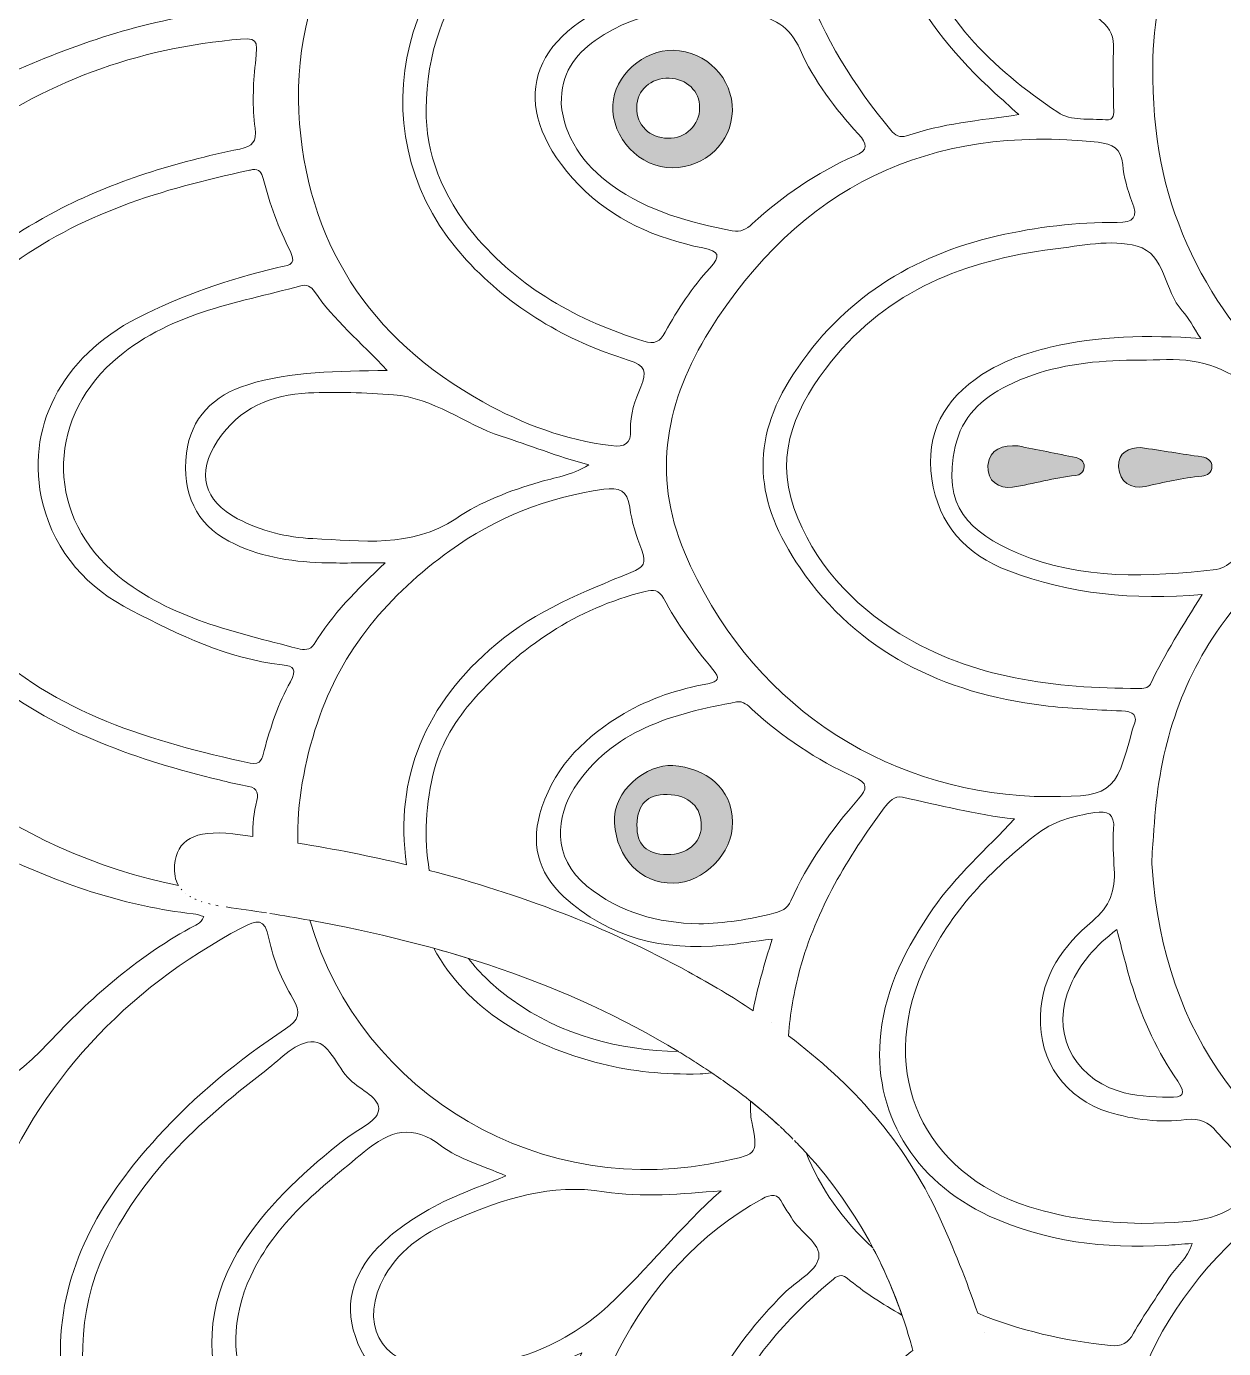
# Model space of a CAD drawing. Extents: x -678 to 5145, y -2063 to -793.
# Drawn here: x -187.2 to 171.9, y -1651.3 to -1254.6 of the extents above; entities that cross this region are included whole.
import ezdxf

# ---------------------------------------------------------------- set-up
doc = ezdxf.new("R2010")
doc.units = 0
doc.header["$MEASUREMENT"] = 0
doc.layers.add('Layer 1', color=7, linetype='Continuous')

# ---------------------------------------------------------------- blocks, each defined once
blk = doc.blocks.new('block 2')
at = {"layer": 'Layer 1', "true_color": 0xffffff}
h = blk.add_hatch(color=7, dxfattribs=at)
h.dxf.hatch_style = 2
edge = h.paths.add_edge_path()
edge.add_spline(control_points=[(6.87, -1261.78), (-2.12, -1261.55), (-10.9, -1269.49), (-11.27, -1278.19), (-11.69, -1288.11), (-3.17, -1297.1), (6.6, -1297.06), (16.38, -1297.02), (24.43, -1289.38), (24.59, -1279.96), (24.76, -1270.22), (16.79, -1262.04), (6.87, -1261.78)], knot_values=[0, 0, 0, 0, 1, 1, 1, 2, 2, 2, 3, 3, 3, 4, 4, 4, 4], degree=3, periodic=1)
edge = h.paths.add_edge_path()
edge.add_spline(control_points=[(5.28, -1288.21), (-0.24, -1288.13), (-4.19, -1284.23), (-4.12, -1278.95), (-4.05, -1273.76), (0.12, -1270.02), (5.67, -1270.17), (10.9, -1270.31), (14.78, -1274.08), (14.77, -1279.01), (14.76, -1284.28), (10.63, -1288.28), (5.28, -1288.21)], knot_values=[0, 0, 0, 0, 1, 1, 1, 2, 2, 2, 3, 3, 3, 4, 4, 4, 4], degree=3, periodic=1)
h = blk.add_hatch(color=7, dxfattribs=at)
h.dxf.hatch_style = 2
edge = h.paths.add_edge_path()
edge.add_spline(control_points=[(127.67, -1384.02), (121.83, -1382.77), (115.97, -1381.64), (110.28, -1380.5), (105.74, -1380.34), (101.66, -1381.21), (101.25, -1386.33), (100.88, -1391.1), (104.58, -1393.47), (108.62, -1392.87), (114.94, -1391.92), (121.12, -1390.04), (127.53, -1389.38), (128.88, -1389.25), (130.04, -1388.33), (130.1, -1386.75), (130.16, -1385.14), (129, -1384.3), (127.67, -1384.02)], knot_values=[0, 0, 0, 0, 1, 1, 1, 2, 2, 2, 3, 3, 3, 4, 4, 4, 5, 5, 5, 6, 6, 6, 6], degree=3, periodic=1)
h = blk.add_hatch(color=7, dxfattribs=at)
h.dxf.hatch_style = 2
edge = h.paths.add_edge_path()
edge.add_spline(control_points=[(165.36, -1383.78), (159.46, -1382.88), (153.55, -1381.97), (146.96, -1380.96), (143.82, -1381.18), (140.14, -1382.18), (140.43, -1386.82), (140.72, -1391.33), (144.14, -1393.6), (148.39, -1392.67), (154.02, -1391.43), (159.61, -1390.13), (165.36, -1389.59), (167.08, -1389.43), (168.42, -1388.47), (168.43, -1386.69), (168.44, -1384.9), (167.08, -1384.04), (165.36, -1383.78)], knot_values=[0, 0, 0, 0, 1, 1, 1, 2, 2, 2, 3, 3, 3, 4, 4, 4, 5, 5, 5, 6, 6, 6, 6], degree=3, periodic=1)
h = blk.add_hatch(color=7, dxfattribs=at)
h.dxf.hatch_style = 2
edge = h.paths.add_edge_path()
edge.add_spline(control_points=[(6.68, -1476.43), (-0.88, -1475.93), (-11.48, -1483.74), (-10.78, -1493.71), (-10.06, -1504.1), (-3.06, -1511.88), (6.8, -1511.7), (16.11, -1511.54), (24.66, -1502.78), (24.66, -1493.41), (24.58, -1483.17), (16.57, -1477.08), (6.68, -1476.43)], knot_values=[0, 0, 0, 0, 1, 1, 1, 2, 2, 2, 3, 3, 3, 4, 4, 4, 4], degree=3, periodic=1)
edge = h.paths.add_edge_path()
edge.add_spline(control_points=[(5.07, -1503.1), (-1.26, -1503.04), (-4.13, -1500.22), (-4.03, -1494.17), (-3.92, -1488.01), (-0.95, -1485.03), (5.01, -1485.11), (11.53, -1485.21), (15.48, -1488.9), (15.27, -1494.72), (15.09, -1499.75), (10.94, -1503.16), (5.07, -1503.1)], knot_values=[0, 0, 0, 0, 1, 1, 1, 2, 2, 2, 3, 3, 3, 4, 4, 4, 4], degree=3, periodic=1)
at = {"layer": 'Layer 1', "lineweight": 0}
for points, knots in [([(778.76, -1454.26), (752.96, -1418.79), (732.21, -1380.34), (711, -1342.15), (685.67, -1296.56), (651.45, -1260.46), (603.16, -1238.9), (567.51, -1222.99), (530.33, -1212), (491.91, -1205.73), (482.96, -1204.27), (480.65, -1200.48), (479.23, -1192.82), (471.45, -1150.73), (460.48, -1109.47), (447.84, -1068.56), (421.28, -982.58), (374.94, -910.21), (302.99, -855.25), (280, -837.68), (255.78, -822.17), (226.73, -816.09), (199.28, -810.35), (178.36, -823.75), (173.04, -851.36), (169.03, -872.2), (175.26, -891.61), (182.43, -910.78), (183.62, -913.97), (185.82, -916.91), (185.19, -921.19), (181.67, -920.14), (178.77, -919.37), (175.93, -918.41), (145.46, -908.15), (114.01, -903.5), (81.98, -903.41), (53.86, -903.32), (38.07, -919.68), (37.73, -947.65), (37.59, -959.31), (39.61, -970.56), (43.29, -981.61), (57.1, -1023.1), (81.26, -1058.1), (111.53, -1089.01), (170.06, -1148.76), (235.45, -1199.74), (308.21, -1241.14), (310.17, -1242.26), (312.83, -1242.67), (313.71, -1246), (299.06, -1257.64), (285.05, -1270.2), (273.68, -1285.24), (269.26, -1291.08), (267.25, -1289.88), (263.46, -1284.74), (245.96, -1261.02), (224.28, -1241.7), (199.43, -1225.96), (143.26, -1190.38), (81.01, -1173.51), (15.46, -1168.3), (-56.98, -1162.54), (-128.12, -1168.05), (-196.43, -1195.83), (-313.61, -1243.48), (-393.31, -1327.46), (-438.34, -1444.85), (-473.03, -1535.28), (-482.71, -1629.59), (-479.51, -1725.67), (-478.76, -1748.07), (-477.56, -1770.46), (-476.53, -1793.59), (-481.42, -1792.56), (-483.22, -1789.5), (-485.73, -1787.47), (-508.64, -1768.92), (-534.13, -1755.63), (-563.92, -1754.06), (-620.36, -1751.08), (-671.78, -1798.06), (-674.99, -1859.18), (-677.77, -1912.09), (-652.04, -1948.71), (-605.81, -1972.14), (-564.54, -1993.05), (-519.78, -2001.21), (-474.54, -2006.81), (-414.23, -2014.28), (-353.56, -2016.75), (-292.83, -2017.32), (-192.64, -2018.26), (-92.44, -2015.64), (7.74, -2017.89), (42.87, -2018.68), (77.93, -2020.19), (112.18, -2030.53), (135.64, -2037.61), (159.94, -2042.07), (184.83, -2041.08), (224.07, -2039.53), (242.84, -2012.13), (230.2, -1975.16), (225.39, -1961.09), (217.81, -1948.87), (208.13, -1937.83), (204.97, -1934.24), (204.78, -1932.32), (209.54, -1929.89), (215.99, -1926.59), (222.29, -1922.75), (228, -1918.31), (232.69, -1914.66), (234.52, -1915.27), (237.25, -1920.46), (246.84, -1938.73), (257.16, -1956.6), (266.84, -1974.82), (274.21, -1988.7), (284.71, -1999.26), (298.58, -2006.42), (344.39, -2030.05), (393.2, -2039.76), (444.05, -2032.35), (469.1, -2028.7), (493.49, -2021.69), (519.16, -2019.33), (557.51, -2015.81), (579.93, -1988.34), (581.61, -1949.84), (583.31, -1910.64), (562.91, -1883.02), (525.51, -1873.43), (501.3, -1867.21), (476.77, -1866.99), (452.29, -1869.98), (443.1, -1871.09), (439.77, -1868.12), (438.1, -1859.99), (435.59, -1847.73), (435.38, -1835.29), (434.31, -1822.91), (433.79, -1816.92), (435.27, -1812.93), (440.98, -1809.59), (464.38, -1795.92), (481.33, -1776.12), (494.57, -1752.61), (513.82, -1718.44), (530.16, -1682.93), (545.56, -1646.93), (546.81, -1644.01), (546.94, -1639.54), (550.98, -1639.16), (571.93, -1637.21), (590.05, -1626.45), (609.77, -1620.73), (625.3, -1616.23), (641.47, -1615.82), (657.51, -1614.64), (679.68, -1613.01), (700.01, -1607.11), (713.83, -1587.86), (716.39, -1584.29), (720.04, -1584.52), (723.55, -1584.03), (739.33, -1581.81), (752.15, -1574.43), (762.03, -1561.98), (773.69, -1547.28), (782.17, -1530.88), (786.84, -1512.74), (792.1, -1492.27), (791.63, -1471.96), (778.76, -1454.26)], [0, 0, 0, 0, 1, 1, 1, 2, 2, 2, 3, 3, 3, 4, 4, 4, 5, 5, 5, 6, 6, 6, 7, 7, 7, 8, 8, 8, 9, 9, 9, 10, 10, 10, 11, 11, 11, 12, 12, 12, 13, 13, 13, 14, 14, 14, 15, 15, 15, 16, 16, 16, 17, 17, 17, 18, 18, 18, 19, 19, 19, 20, 20, 20, 21, 21, 21, 22, 22, 22, 23, 23, 23, 24, 24, 24, 25, 25, 25, 26, 26, 26, 27, 27, 27, 28, 28, 28, 29, 29, 29, 30, 30, 30, 31, 31, 31, 32, 32, 32, 33, 33, 33, 34, 34, 34, 35, 35, 35, 36, 36, 36, 37, 37, 37, 38, 38, 38, 39, 39, 39, 40, 40, 40, 41, 41, 41, 42, 42, 42, 43, 43, 43, 44, 44, 44, 45, 45, 45, 46, 46, 46, 47, 47, 47, 48, 48, 48, 49, 49, 49, 50, 50, 50, 51, 51, 51, 52, 52, 52, 53, 53, 53, 54, 54, 54, 55, 55, 55, 56, 56, 56, 57, 57, 57, 58, 58, 58, 59, 59, 59, 59]), ([(30.65, -1190.99), (30.53, -1190.97), (30.4, -1190.95), (30.28, -1190.94), (29.56, -1195.77), (31.03, -1201.73), (27.37, -1204.12), (23.79, -1206.48), (17.44, -1204.61), (12.31, -1204.61), (-3.8, -1204.37), (-19.29, -1207.28), (-33.9, -1214.22), (-77.32, -1234.84), (-87.83, -1289.54), (-55.17, -1324.77), (-41.75, -1339.24), (-25.29, -1348.93), (-6.64, -1354.76), (-1.48, -1356.38), (-1, -1358.26), (-2.86, -1362.73), (-4.56, -1366.8), (-6.17, -1371.06), (-5.96, -1375.66), (-5.77, -1379.88), (-7.64, -1380.94), (-11.76, -1380.42), (-25.54, -1378.72), (-38.26, -1373.97), (-50.25, -1367.3), (-84.34, -1348.33), (-103.53, -1319.1), (-105.45, -1280.3), (-107.44, -1240.16), (-85.06, -1205.12), (-50.06, -1187.59), (-23.03, -1186.23), (3.9, -1187.37), (30.65, -1190.99)], [0, 0, 0, 0, 1, 1, 1, 2, 2, 2, 3, 3, 3, 4, 4, 4, 5, 5, 5, 6, 6, 6, 7, 7, 7, 8, 8, 8, 9, 9, 9, 10, 10, 10, 11, 11, 11, 12, 12, 12, 13, 13, 13, 13]), ([(76, -1239.34), (82.66, -1252.98), (92.12, -1264.5), (103.36, -1274.62), (105.46, -1276.52), (107.55, -1278.43), (110.48, -1281.1), (98.46, -1282.83), (87.38, -1283.83), (76.84, -1287.47), (74.84, -1288.17), (73.38, -1287.28), (72.16, -1285.8), (49.57, -1258.47), (36.19, -1228.35), (43.35, -1192.91), (52.34, -1194.4), (61.31, -1196.15), (70.25, -1198.2), (67.26, -1210.76), (68.97, -1224.95), (76, -1239.34)], [0, 0, 0, 0, 1, 1, 1, 2, 2, 2, 3, 3, 3, 4, 4, 4, 5, 5, 5, 6, 6, 6, 7, 7, 7, 7]), ([(138.95, -1278.99), (138.96, -1280.78), (139.33, -1282.96), (136.55, -1282.68), (131.7, -1282.19), (126.19, -1283.13), (122.16, -1280.41), (102.49, -1267.19), (85.86, -1251.07), (78.65, -1227.68), (75.72, -1218.17), (75.65, -1208.72), (78.02, -1200.05), (75.43, -1199.41), (72.85, -1198.79), (70.25, -1198.2), (86.3, -1201.87), (102.28, -1206.44), (118.15, -1211.91), (116.02, -1218.64), (116.39, -1226.3), (119.76, -1233.73), (123.26, -1241.44), (128.8, -1247.59), (135.18, -1252.91), (138.09, -1255.33), (139.11, -1257.86), (138.93, -1261.55), (138.64, -1267.35), (138.9, -1273.17), (138.95, -1278.99)], [0, 0, 0, 0, 1, 1, 1, 2, 2, 2, 3, 3, 3, 4, 4, 4, 5, 5, 5, 6, 6, 6, 7, 7, 7, 8, 8, 8, 9, 9, 9, 10, 10, 10, 10]), ([(-170.97, -1210.34), (-174.17, -1211.4), (-177.35, -1212.48), (-180.49, -1213.6), (-180.12, -1214), (-179.74, -1214.38), (-179.37, -1214.79), (-167.75, -1228), (-154.32, -1239.02), (-139.01, -1247.71), (-137.29, -1248.68), (-135.63, -1249.73), (-133.94, -1250.74), (-156.36, -1254.02), (-176.78, -1261.57), (-196.82, -1270.71), (-205.65, -1274.73), (-215.41, -1275.39), (-225.15, -1274.55), (-241.16, -1273.17), (-253.6, -1264.32), (-260.04, -1252.44), (-266.83, -1256.79), (-273.45, -1261.34), (-279.91, -1266.09), (-268.85, -1257.95), (-257.29, -1250.43), (-245.27, -1243.48), (-241.42, -1250.97), (-233.71, -1255.98), (-224.69, -1255.94), (-212.12, -1255.88), (-201.88, -1245.84), (-201.89, -1233.57), (-201.89, -1229.83), (-202.87, -1226.26), (-204.55, -1223.1), (-193.69, -1218.42), (-182.5, -1214.16), (-170.97, -1210.34)], [0, 0, 0, 0, 1, 1, 1, 2, 2, 2, 3, 3, 3, 4, 4, 4, 5, 5, 5, 6, 6, 6, 7, 7, 7, 8, 8, 8, 9, 9, 9, 10, 10, 10, 11, 11, 11, 12, 12, 12, 13, 13, 13, 13]), ([(30.43, -1244.24), (16.82, -1241.78), (3.31, -1241.89), (-9.82, -1247.25), (-37.95, -1258.75), (-42.54, -1280.36), (-21.42, -1302.22), (-11.23, -1312.78), (1.67, -1318.17), (15.68, -1321.1), (20.73, -1322.15), (21.2, -1323.36), (17.8, -1327.15), (12.56, -1332.99), (8.12, -1339.47), (4.44, -1346.4), (2.92, -1349.27), (1.25, -1350.11), (-1.98, -1349.09), (-21.79, -1342.86), (-39.44, -1333.23), (-52.9, -1317.03), (-62.36, -1305.63), (-67.5, -1292.53), (-67.26, -1279.47), (-66.99, -1246.07), (-46.56, -1221.91), (-13.79, -1214.16), (-1.47, -1211.25), (10.95, -1210.69), (23.53, -1211.44), (27.49, -1211.68), (29.66, -1212.77), (29.97, -1217.19), (30.5, -1224.8), (32.32, -1232.23), (35.01, -1239.35), (37.06, -1244.78), (35.38, -1245.14), (30.43, -1244.24)], [0, 0, 0, 0, 1, 1, 1, 2, 2, 2, 3, 3, 3, 4, 4, 4, 5, 5, 5, 6, 6, 6, 7, 7, 7, 8, 8, 8, 9, 9, 9, 10, 10, 10, 11, 11, 11, 12, 12, 12, 13, 13, 13, 13]), ([(185.71, -1302.06), (197.65, -1326.36), (216.12, -1343.88), (241.4, -1353.72), (246.63, -1355.76), (247.14, -1357.83), (244.98, -1362.39), (243.17, -1366.2), (241.62, -1370.32), (241.74, -1374.62), (241.89, -1380.26), (238.57, -1380.13), (234.7, -1379.44), (199.14, -1373.15), (175.37, -1352.14), (160.92, -1319.84), (153.89, -1304.13), (150.51, -1287.55), (150.68, -1266.51), (150.7, -1253.2), (153.42, -1240.19), (158.29, -1228), (168.62, -1232.92), (178.56, -1238.38), (188.03, -1244.47), (185.77, -1243.01), (183.47, -1241.6), (181.15, -1240.21), (174.39, -1259.57), (175.72, -1281.73), (185.71, -1302.06)], [0, 0, 0, 0, 1, 1, 1, 2, 2, 2, 3, 3, 3, 4, 4, 4, 5, 5, 5, 6, 6, 6, 7, 7, 7, 8, 8, 8, 9, 9, 9, 10, 10, 10, 10]), ([(24.56, -1315.99), (11.78, -1313.43), (-0.73, -1310.11), (-11.52, -1302.34), (-20.26, -1296.04), (-25.89, -1287.78), (-26.75, -1277.84), (-26.82, -1268.8), (-22.71, -1263.18), (-16.59, -1258.84), (-2.44, -1248.8), (13.37, -1248.53), (29.74, -1250.87), (36.85, -1251.89), (41.78, -1254.41), (44.92, -1261.6), (49.03, -1271.01), (55.42, -1279.27), (62.35, -1286.91), (65.14, -1290), (65.52, -1291.64), (61.16, -1293.55), (49.81, -1298.53), (39.69, -1305.49), (30.55, -1313.86), (28.82, -1315.44), (27.1, -1316.5), (24.56, -1315.99)], [0, 0, 0, 0, 1, 1, 1, 2, 2, 2, 3, 3, 3, 4, 4, 4, 5, 5, 5, 6, 6, 6, 7, 7, 7, 8, 8, 8, 9, 9, 9, 9]), ([(-209.87, -1292.03), (-185.08, -1272.79), (-156.83, -1261.77), (-125.54, -1258.7), (-117.61, -1257.93), (-117.61, -1257.94), (-118.5, -1265.79), (-119.24, -1272.26), (-119.4, -1278.78), (-118.59, -1285.21), (-118.09, -1289.21), (-119.29, -1290.61), (-123.2, -1291.42), (-142.3, -1295.39), (-160.93, -1300.94), (-178.29, -1310.06), (-200.35, -1321.64), (-218.21, -1337.23), (-226.16, -1361.86), (-236.81, -1394.86), (-225.8, -1429.23), (-197.6, -1451.06), (-177.35, -1466.74), (-153.73, -1474.74), (-129.25, -1480.73), (-126.65, -1481.36), (-124.05, -1482.12), (-121.41, -1482.47), (-118.57, -1482.84), (-117.28, -1484.18), (-118.03, -1486.93), (-119, -1490.52), (-119.31, -1494.12), (-119.27, -1497.71), (-119.27, -1497.71), (-119.26, -1497.71), (-119.26, -1497.71), (-121.27, -1497.45), (-123.28, -1497.18), (-125.3, -1496.94), (-136.85, -1495.55), (-142.07, -1498.83), (-142.72, -1506.29), (-142.93, -1508.72), (-142.54, -1510.72), (-141.57, -1512.38), (-141.57, -1512.38), (-141.57, -1512.38), (-141.57, -1512.38), (-190.21, -1502.7), (-237.36, -1469.55), (-254.37, -1422.79), (-258.69, -1410.9), (-260.79, -1398.62), (-260.71, -1385.92), (-259.64, -1346.05), (-240.49, -1315.8), (-209.87, -1292.03)], [0, 0, 0, 0, 1, 1, 1, 2, 2, 2, 3, 3, 3, 4, 4, 4, 5, 5, 5, 6, 6, 6, 7, 7, 7, 8, 8, 8, 9, 9, 9, 10, 10, 10, 11, 11, 11, 12, 12, 12, 13, 13, 13, 14, 14, 14, 15, 15, 15, 16, 16, 16, 17, 17, 17, 18, 18, 18, 19, 19, 19, 19]), ([(6.87, -1261.78), (-2.12, -1261.55), (-10.9, -1269.49), (-11.27, -1278.19), (-11.69, -1288.11), (-3.17, -1297.1), (6.6, -1297.06), (16.38, -1297.02), (24.43, -1289.38), (24.59, -1279.96), (24.76, -1270.22), (16.79, -1262.04), (6.87, -1261.78)], [0, 0, 0, 0, 1, 1, 1, 2, 2, 2, 3, 3, 3, 4, 4, 4, 4]), ([(5.28, -1288.21), (-0.24, -1288.13), (-4.19, -1284.23), (-4.12, -1278.95), (-4.05, -1273.76), (0.12, -1270.02), (5.67, -1270.17), (10.9, -1270.31), (14.78, -1274.08), (14.77, -1279.01), (14.76, -1284.28), (10.63, -1288.28), (5.28, -1288.21)], [0, 0, 0, 0, 1, 1, 1, 2, 2, 2, 3, 3, 3, 4, 4, 4, 4]), ([(140.01, -1313.44), (127.89, -1313.34), (115.9, -1314.8), (104.08, -1317.51), (78.33, -1323.41), (57.5, -1336.58), (42.9, -1358.91), (29.56, -1379.31), (31.41, -1397.42), (44.89, -1417.11), (62.16, -1442.34), (87.86, -1454.74), (117.88, -1458.37), (125.64, -1459.31), (133.48, -1459.65), (141.29, -1460.02), (144.79, -1460.19), (146.46, -1461.17), (144.85, -1464.85), (144.77, -1465.05), (144.68, -1465.26), (144.62, -1465.48), (139.25, -1485.6), (138.77, -1485.93), (115.14, -1485.67), (68.83, -1483.7), (29.28, -1457.22), (10.22, -1412.4), (0.21, -1388.86), (4.83, -1366.61), (17.71, -1345.95), (44.58, -1302.86), (83.59, -1283.93), (134.26, -1289.4), (138.59, -1289.87), (141.24, -1291.17), (141.66, -1296.1), (141.98, -1299.83), (143.07, -1303.61), (144.45, -1307.12), (146.32, -1311.9), (145.09, -1313.48), (140.01, -1313.44)], [0, 0, 0, 0, 1, 1, 1, 2, 2, 2, 3, 3, 3, 4, 4, 4, 5, 5, 5, 6, 6, 6, 7, 7, 7, 8, 8, 8, 9, 9, 9, 10, 10, 10, 11, 11, 11, 12, 12, 12, 13, 13, 13, 14, 14, 14, 14]), ([(-182.25, -1397.84), (-178.5, -1412.73), (-168.73, -1423.21), (-155.62, -1429.91), (-141.36, -1437.19), (-126.81, -1444.34), (-110.49, -1446.17), (-106.91, -1446.57), (-105.95, -1447.56), (-108, -1451.26), (-111.57, -1457.71), (-113.96, -1464.74), (-115.84, -1471.9), (-116.41, -1474.09), (-116.73, -1476.43), (-120.04, -1475.7), (-149.55, -1469.2), (-178.38, -1460.94), (-200.89, -1439.24), (-233.8, -1407.51), (-229.84, -1354.96), (-192.77, -1327.02), (-171.34, -1310.86), (-146.37, -1303.38), (-120.62, -1297.86), (-120.18, -1297.76), (-119.74, -1297.68), (-119.31, -1297.59), (-117.27, -1297.3), (-116.64, -1298.53), (-116.18, -1300.23), (-114.18, -1307.82), (-111.57, -1315.19), (-108, -1322.19), (-105.73, -1326.62), (-109.39, -1326.39), (-111.78, -1326.97), (-126.38, -1330.49), (-140.47, -1335.24), (-153.92, -1342.13), (-176.55, -1353.73), (-187.91, -1375.38), (-182.25, -1397.84)], [0, 0, 0, 0, 1, 1, 1, 2, 2, 2, 3, 3, 3, 4, 4, 4, 5, 5, 5, 6, 6, 6, 7, 7, 7, 8, 8, 8, 9, 9, 9, 10, 10, 10, 11, 11, 11, 12, 12, 12, 13, 13, 13, 14, 14, 14, 14]), ([(159.54, -1339.98), (161.46, -1342.05), (162.75, -1344.72), (165.07, -1348.24), (149.06, -1347.17), (134.36, -1347.5), (119.87, -1350.92), (112.65, -1352.62), (105.71, -1355.03), (99.45, -1359.11), (88.13, -1366.49), (82.38, -1376.78), (84.4, -1390.37), (86.43, -1404.11), (94.5, -1413.08), (107.54, -1418.03), (125.83, -1424.98), (144.72, -1426.87), (165.54, -1425.06), (159.61, -1434.59), (154.25, -1442.97), (149.98, -1451.95), (149.34, -1453.3), (147.75, -1453.28), (146.4, -1453.27), (121.29, -1453.25), (96.63, -1450.29), (74.85, -1436.85), (60.41, -1427.94), (48.84, -1415.54), (43.04, -1399.1), (37.08, -1382.19), (44.08, -1367.89), (54.3, -1355.11), (71.23, -1333.94), (94.53, -1324.7), (120.71, -1321.5), (129.14, -1320.47), (138.03, -1318.39), (146.02, -1320.57), (154.58, -1322.9), (154.05, -1334.03), (159.54, -1339.98)], [0, 0, 0, 0, 1, 1, 1, 2, 2, 2, 3, 3, 3, 4, 4, 4, 5, 5, 5, 6, 6, 6, 7, 7, 7, 8, 8, 8, 9, 9, 9, 10, 10, 10, 11, 11, 11, 12, 12, 12, 13, 13, 13, 14, 14, 14, 14]), ([(-120.8, -1362.13), (-131.12, -1365.28), (-137.88, -1372.24), (-139.15, -1382.65), (-140.61, -1394.7), (-136.17, -1404.01), (-126.43, -1409.1), (-117.71, -1413.65), (-108.25, -1415.23), (-98.56, -1415.54), (-92.82, -1415.73), (-87.07, -1415.58), (-79.52, -1415.58), (-88.21, -1423.75), (-95.51, -1431.1), (-100.88, -1440.03), (-101.98, -1441.85), (-103.99, -1441.77), (-105.74, -1441.3), (-124.66, -1436.32), (-143.86, -1432.38), (-159.75, -1419.45), (-180.88, -1402.24), (-181.54, -1373.5), (-161.27, -1355.26), (-145.07, -1340.68), (-124.53, -1337.83), (-104.83, -1332.45), (-103.15, -1331.99), (-101.77, -1332.69), (-100.79, -1334.13), (-94.99, -1342.66), (-87.04, -1349.23), (-78.94, -1357.85), (-94, -1358.09), (-107.57, -1358.1), (-120.8, -1362.13)], [0, 0, 0, 0, 1, 1, 1, 2, 2, 2, 3, 3, 3, 4, 4, 4, 5, 5, 5, 6, 6, 6, 7, 7, 7, 8, 8, 8, 9, 9, 9, 10, 10, 10, 11, 11, 11, 12, 12, 12, 12]), ([(233.84, -1386.27), (231.63, -1388.29), (229.3, -1388.29), (227.25, -1388.57), (207.08, -1391.35), (190.34, -1400.96), (175.43, -1414.27), (173.74, -1415.78), (172.13, -1417.26), (169.75, -1417.54), (149.63, -1419.9), (129.23, -1420.8), (110.39, -1412.75), (95.46, -1406.37), (87.42, -1398.65), (91.45, -1380.63), (93.42, -1371.8), (99.36, -1366.33), (107.02, -1362.46), (116.97, -1357.42), (127.73, -1355.53), (138.75, -1354.94), (144.1, -1354.66), (149.47, -1354.82), (154.83, -1354.61), (165.52, -1354.19), (173.94, -1357.68), (182.57, -1364.83), (195.74, -1375.76), (211.07, -1383.95), (228.96, -1385.25), (230.46, -1385.36), (231.93, -1385.86), (233.84, -1386.27)], [0, 0, 0, 0, 1, 1, 1, 2, 2, 2, 3, 3, 3, 4, 4, 4, 5, 5, 5, 6, 6, 6, 7, 7, 7, 8, 8, 8, 9, 9, 9, 10, 10, 10, 11, 11, 11, 11]), ([(-33.36, -1391.34), (-42.18, -1393.95), (-50.68, -1397.18), (-58.37, -1402.33), (-71.68, -1411.25), (-86.69, -1408.98), (-101.29, -1408.32), (-109.07, -1407.97), (-116.77, -1406.05), (-123.82, -1402.34), (-134.07, -1396.94), (-136.17, -1388.76), (-129.86, -1379.02), (-123.44, -1369.13), (-113.65, -1365.12), (-102.54, -1364.62), (-94.1, -1364.24), (-85.61, -1364.51), (-77.11, -1365.15), (-64.94, -1366.06), (-55.79, -1373.98), (-44.79, -1377.55), (-36.4, -1380.27), (-28.15, -1383.62), (-18.44, -1386.19), (-23.85, -1389.51), (-28.78, -1389.99), (-33.36, -1391.34)], [0, 0, 0, 0, 1, 1, 1, 2, 2, 2, 3, 3, 3, 4, 4, 4, 5, 5, 5, 6, 6, 6, 7, 7, 7, 8, 8, 8, 9, 9, 9, 9]), ([(127.67, -1384.02), (121.83, -1382.77), (115.97, -1381.64), (110.28, -1380.5), (105.74, -1380.34), (101.66, -1381.21), (101.25, -1386.33), (100.88, -1391.1), (104.58, -1393.47), (108.62, -1392.87), (114.94, -1391.92), (121.12, -1390.04), (127.53, -1389.38), (128.88, -1389.25), (130.04, -1388.33), (130.1, -1386.75), (130.16, -1385.14), (129, -1384.3), (127.67, -1384.02)], [0, 0, 0, 0, 1, 1, 1, 2, 2, 2, 3, 3, 3, 4, 4, 4, 5, 5, 5, 6, 6, 6, 6]), ([(165.36, -1383.78), (159.46, -1382.88), (153.55, -1381.97), (146.96, -1380.96), (143.82, -1381.18), (140.14, -1382.18), (140.43, -1386.82), (140.72, -1391.33), (144.14, -1393.6), (148.39, -1392.67), (154.02, -1391.43), (159.61, -1390.13), (165.36, -1389.59), (167.08, -1389.43), (168.42, -1388.47), (168.43, -1386.69), (168.44, -1384.9), (167.08, -1384.04), (165.36, -1383.78)], [0, 0, 0, 0, 1, 1, 1, 2, 2, 2, 3, 3, 3, 4, 4, 4, 5, 5, 5, 6, 6, 6, 6]), ([(-5.83, -1418.44), (-20.03, -1424.28), (-34.35, -1429.91), (-46.37, -1440.05), (-67.47, -1457.85), (-76.91, -1480.01), (-73.12, -1506.17), (-83.88, -1503.59), (-94.78, -1501.44), (-105.78, -1499.68), (-105.78, -1499.68), (-105.78, -1499.68), (-105.78, -1499.68), (-106.04, -1487.52), (-103.83, -1475.51), (-99.9, -1463.56), (-92.69, -1441.66), (-78.28, -1425.05), (-60.13, -1411.94), (-46.53, -1402.1), (-30.91, -1395.82), (-13.97, -1393.52), (-9.42, -1392.91), (-6.85, -1393.69), (-6.19, -1398.91), (-5.64, -1403.28), (-4.2, -1407.63), (-2.59, -1411.77), (-1.1, -1415.58), (-1.97, -1416.85), (-5.83, -1418.44)], [0, 0, 0, 0, 1, 1, 1, 2, 2, 2, 3, 3, 3, 4, 4, 4, 5, 5, 5, 6, 6, 6, 7, 7, 7, 8, 8, 8, 9, 9, 9, 10, 10, 10, 10]), ([(317.97, -1603.29), (288.88, -1622.56), (257.93, -1624.58), (226.44, -1611.54), (180.15, -1592.38), (154.24, -1557.52), (150.46, -1507.04), (150.23, -1503.95), (150.76, -1500.8), (150.93, -1497.68), (151.88, -1475.62), (157.34, -1454.63), (169.8, -1436.43), (184.76, -1414.58), (204.59, -1398.8), (231.72, -1394.24), (239.94, -1392.85), (240.35, -1393.01), (241.94, -1401.18), (242.23, -1402.72), (242.68, -1404.22), (243.12, -1405.72), (246.5, -1417.19), (246.66, -1417.53), (235.56, -1422.51), (216.37, -1431.12), (201.65, -1444.81), (190.77, -1462.36), (159.98, -1511.98), (183.22, -1571.23), (242.3, -1584.77), (264.79, -1589.92), (286.79, -1588.05), (307.9, -1578.56), (312.13, -1576.66), (314.14, -1577.1), (315.69, -1581.59), (316.84, -1584.92), (318.35, -1588.46), (320.69, -1591), (326.01, -1596.81), (323.33, -1599.74), (317.97, -1603.29)], [0, 0, 0, 0, 1, 1, 1, 2, 2, 2, 3, 3, 3, 4, 4, 4, 5, 5, 5, 6, 6, 6, 7, 7, 7, 8, 8, 8, 9, 9, 9, 10, 10, 10, 11, 11, 11, 12, 12, 12, 13, 13, 13, 14, 14, 14, 14]), ([(3.9, -1426.2), (8.09, -1433.85), (13.12, -1440.94), (18.77, -1447.57), (20.98, -1450.17), (20.47, -1451.26), (17.22, -1451.86), (8.37, -1453.51), (-0.14, -1456.22), (-7.92, -1460.83), (-19.16, -1467.5), (-28.25, -1476.02), (-32.54, -1488.9), (-36.04, -1499.36), (-34.03, -1508.37), (-25.96, -1515.76), (-12.37, -1528.21), (3.97, -1532.08), (21.93, -1530.34), (26.55, -1529.89), (31.14, -1529.16), (36.54, -1528.45), (34.23, -1535.83), (32.13, -1542.86), (30.81, -1549.95), (30.81, -1549.95), (30.81, -1549.95), (30.82, -1549.96), (24.57, -1545.81), (18.09, -1541.93), (11.42, -1538.28), (-13.41, -1524.67), (-39.45, -1514.85), (-66.35, -1507.88), (-66.34, -1507.88), (-66.33, -1507.88), (-66.32, -1507.89), (-68.02, -1498.12), (-67.46, -1487.76), (-64.75, -1477.38), (-62.75, -1469.72), (-58.34, -1462.61), (-52.95, -1456.49), (-39.03, -1440.68), (-22.29, -1429.33), (-1.61, -1424.19), (0.94, -1423.56), (2.55, -1423.73), (3.9, -1426.2)], [0, 0, 0, 0, 1, 1, 1, 2, 2, 2, 3, 3, 3, 4, 4, 4, 5, 5, 5, 6, 6, 6, 7, 7, 7, 8, 8, 8, 9, 9, 9, 10, 10, 10, 11, 11, 11, 12, 12, 12, 13, 13, 13, 14, 14, 14, 15, 15, 15, 16, 16, 16, 16]), ([(37, -1520.73), (29.62, -1522.64), (22.13, -1523.71), (14.51, -1523.93), (2.16, -1523.59), (-9.15, -1520.58), (-19.04, -1512.57), (-29.72, -1503.9), (-28.17, -1491.45), (-22.86, -1483.19), (-11.63, -1465.7), (6.88, -1460.81), (25.86, -1457.31), (27.91, -1456.94), (29.16, -1458.35), (30.48, -1459.54), (39.65, -1467.84), (49.79, -1474.74), (61.06, -1479.79), (65.34, -1481.71), (65.14, -1483.31), (62.39, -1486.44), (54.25, -1495.7), (47.14, -1505.69), (42.13, -1517.02), (41.07, -1519.4), (39.25, -1520.15), (37, -1520.73)], [0, 0, 0, 0, 1, 1, 1, 2, 2, 2, 3, 3, 3, 4, 4, 4, 5, 5, 5, 6, 6, 6, 7, 7, 7, 8, 8, 8, 9, 9, 9, 9]), ([(6.68, -1476.43), (-0.88, -1475.93), (-11.48, -1483.74), (-10.78, -1493.71), (-10.06, -1504.1), (-3.06, -1511.88), (6.8, -1511.7), (16.11, -1511.54), (24.66, -1502.78), (24.66, -1493.41), (24.58, -1483.17), (16.57, -1477.08), (6.68, -1476.43)], [0, 0, 0, 0, 1, 1, 1, 2, 2, 2, 3, 3, 3, 4, 4, 4, 4]), ([(5.07, -1503.1), (-1.26, -1503.04), (-4.13, -1500.22), (-4.03, -1494.17), (-3.92, -1488.01), (-0.95, -1485.03), (5.01, -1485.11), (11.53, -1485.21), (15.48, -1488.9), (15.27, -1494.72), (15.09, -1499.75), (10.94, -1503.16), (5.07, -1503.1)], [0, 0, 0, 0, 1, 1, 1, 2, 2, 2, 3, 3, 3, 4, 4, 4, 4]), ([(137.98, -1650.42), (124.06, -1648.95), (110.71, -1645.93), (98.18, -1640.75), (94.82, -1630.93), (90.93, -1621.17), (86.48, -1611.47), (76.21, -1589.08), (60.3, -1571.72), (41.43, -1557.46), (41.43, -1557.46), (41.43, -1557.46), (41.43, -1557.46), (41.87, -1550.99), (43, -1544.34), (44.85, -1537.53), (49.73, -1519.53), (59.19, -1503.95), (70.12, -1489.13), (71.47, -1487.3), (73.22, -1485.35), (75.63, -1485.89), (86.63, -1488.33), (97.56, -1491.12), (109.19, -1492.42), (100.72, -1501.58), (91.63, -1509.42), (84.75, -1519.38), (76.88, -1530.75), (70.65, -1542.77), (69.09, -1556.67), (66.45, -1580.19), (78.85, -1601.04), (101.62, -1611.56), (118.45, -1619.33), (136.3, -1621.39), (154.62, -1620.37), (157.05, -1620.24), (159.48, -1620.01), (162.48, -1619.78), (161.17, -1624.49), (157.51, -1626.95), (155.34, -1630.37), (151.88, -1635.84), (148.1, -1641.12), (144.92, -1646.75), (143.22, -1649.75), (141.33, -1650.78), (137.98, -1650.42)], [0, 0, 0, 0, 1, 1, 1, 2, 2, 2, 3, 3, 3, 4, 4, 4, 5, 5, 5, 6, 6, 6, 7, 7, 7, 8, 8, 8, 9, 9, 9, 10, 10, 10, 11, 11, 11, 12, 12, 12, 13, 13, 13, 14, 14, 14, 15, 15, 15, 16, 16, 16, 16]), ([(147.35, -1613.76), (135.9, -1613.58), (124.63, -1612.31), (113.66, -1608.81), (81.86, -1598.68), (68.26, -1569.01), (81.61, -1538.34), (88.92, -1521.56), (100.99, -1508.75), (115.23, -1497.46), (120.87, -1492.99), (126.87, -1491.58), (133.34, -1490.5), (136.99, -1489.89), (139.34, -1490.86), (138.94, -1495.46), (138.59, -1499.43), (138.92, -1503.48), (139.14, -1507.48), (139.48, -1513.77), (137.9, -1518.66), (132.59, -1523.07), (123.84, -1530.34), (117.35, -1539.46), (116.96, -1551.57), (116.51, -1565.14), (124.52, -1576.46), (137.52, -1580.41), (145.07, -1582.7), (152.88, -1583.61), (160.72, -1582.63), (164.77, -1582.12), (167.35, -1583.3), (169.94, -1586.36), (173.25, -1590.26), (176.99, -1593.87), (180.93, -1597.13), (184.2, -1599.84), (185.09, -1601.37), (181.07, -1604.49), (171.02, -1612.3), (167.49, -1613.55), (147.35, -1613.76)], [0, 0, 0, 0, 1, 1, 1, 2, 2, 2, 3, 3, 3, 4, 4, 4, 5, 5, 5, 6, 6, 6, 7, 7, 7, 8, 8, 8, 9, 9, 9, 10, 10, 10, 11, 11, 11, 12, 12, 12, 13, 13, 13, 14, 14, 14, 14]), ([(-227.56, -1579.83), (-249.15, -1577.71), (-263.41, -1562.94), (-264.91, -1541.86), (-266.25, -1523.18), (-252.45, -1505.1), (-232.76, -1500.21), (-219.27, -1496.86), (-205.86, -1498.18), (-193.43, -1504.03), (-175.46, -1512.49), (-156.95, -1518.67), (-137.18, -1520.88), (-136.11, -1521), (-135.08, -1521.41), (-133.96, -1521.71), (-134.78, -1523.91), (-136.68, -1524.36), (-138.17, -1525.2), (-154.32, -1534.27), (-168.04, -1546.18), (-180.64, -1559.74), (-193.13, -1573.19), (-208.39, -1581.72), (-227.56, -1579.83)], [0, 0, 0, 0, 1, 1, 1, 2, 2, 2, 3, 3, 3, 4, 4, 4, 5, 5, 5, 6, 6, 6, 7, 7, 7, 8, 8, 8, 8]), ([(-140.74, -1513.53), (-140.69, -1513.58), (-140.64, -1513.64), (-140.59, -1513.7), (-140.64, -1513.64), (-140.69, -1513.58), (-140.74, -1513.53)], [0, 0, 0, 0, 1, 1, 1, 2, 2, 2, 2]), ([(-139.56, -1514.69), (-139.54, -1514.7), (-139.53, -1514.71), (-139.52, -1514.73), (-139.53, -1514.71), (-139.54, -1514.7), (-139.56, -1514.69)], [0, 0, 0, 0, 1, 1, 1, 2, 2, 2, 2]), ([(-138.17, -1515.66), (-138.11, -1515.69), (-138.05, -1515.72), (-138, -1515.75), (-138.05, -1515.72), (-138.11, -1515.69), (-138.17, -1515.66)], [0, 0, 0, 0, 1, 1, 1, 2, 2, 2, 2]), ([(-136.65, -1516.45), (-136.53, -1516.5), (-136.42, -1516.55), (-136.3, -1516.6), (-136.42, -1516.55), (-136.53, -1516.5), (-136.65, -1516.45)], [0, 0, 0, 0, 1, 1, 1, 2, 2, 2, 2]), ([(-134.62, -1517.24), (-134.6, -1517.25), (-134.57, -1517.26), (-134.54, -1517.27), (-134.57, -1517.26), (-134.6, -1517.25), (-134.62, -1517.24)], [0, 0, 0, 0, 1, 1, 1, 2, 2, 2, 2]), ([(-132.04, -1517.96), (-132.21, -1517.92), (-132.38, -1517.89), (-132.55, -1517.84), (-132.38, -1517.89), (-132.21, -1517.92), (-132.04, -1517.96)], [0, 0, 0, 0, 1, 1, 1, 2, 2, 2, 2]), ([(-129.69, -1518.46), (-129.9, -1518.42), (-130.11, -1518.37), (-130.32, -1518.33), (-130.11, -1518.37), (-129.9, -1518.42), (-129.69, -1518.46)], [0, 0, 0, 0, 1, 1, 1, 2, 2, 2, 2]), ([(-115.19, -1520.62), (-119.2, -1519.99), (-123.23, -1519.4), (-127.27, -1518.84), (-123.23, -1519.4), (-119.2, -1519.99), (-115.19, -1520.62)], [0, 0, 0, 0, 1, 1, 1, 2, 2, 2, 2]), ([(-198.11, -1608.21), (-183.38, -1571.24), (-157.68, -1543.79), (-122.57, -1525.05), (-118.1, -1522.67), (-115.68, -1522.06), (-114.43, -1528.3), (-113.17, -1534.62), (-110.61, -1540.75), (-107.23, -1546.29), (-104.69, -1550.47), (-105.39, -1552.75), (-109.46, -1555.43), (-123.52, -1564.68), (-136.47, -1575.35), (-147.81, -1587.83), (-163.81, -1605.42), (-176.02, -1624.96), (-176.93, -1649.59), (-178.38, -1688.58), (-153.26, -1721.65), (-115.43, -1731.11), (-90.15, -1737.43), (-64.79, -1736.19), (-39.55, -1731.3), (-32.7, -1729.97), (-29.61, -1731.17), (-27.8, -1738.13), (-26.31, -1743.88), (-23.41, -1749.38), (-20.44, -1754.6), (-18.24, -1758.49), (-19.06, -1759.85), (-23.03, -1761.12), (-39.35, -1766.38), (-56.03, -1769.07), (-73.18, -1768.98), (-101.46, -1768.81), (-128.28, -1762.75), (-152.68, -1748.12), (-202.08, -1718.49), (-220.13, -1663.46), (-198.11, -1608.21)], [0, 0, 0, 0, 1, 1, 1, 2, 2, 2, 3, 3, 3, 4, 4, 4, 5, 5, 5, 6, 6, 6, 7, 7, 7, 8, 8, 8, 9, 9, 9, 10, 10, 10, 11, 11, 11, 12, 12, 12, 13, 13, 13, 14, 14, 14, 14]), ([(-102.15, -1522.82), (-106.15, -1522.09), (-110.16, -1521.42), (-114.19, -1520.78), (-110.16, -1521.42), (-106.15, -1522.09), (-102.15, -1522.82)], [0, 0, 0, 0, 1, 1, 1, 2, 2, 2, 2]), ([(-14.57, -1565.93), (-5.42, -1568.24), (3.92, -1569.14), (14.91, -1568.94), (15.88, -1568.94), (17.1, -1568.79), (18.41, -1568.63), (20.22, -1569.85), (22.02, -1571.09), (23.81, -1572.37), (29.13, -1576.18), (34.08, -1580.25), (38.71, -1584.55), (35.94, -1581.97), (33.04, -1579.49), (30.03, -1577.09), (30.05, -1579.19), (30, -1581.38), (30.38, -1583.26), (32.29, -1592.86), (32.24, -1592.87), (22.56, -1595.02), (-32.39, -1607.25), (-86.81, -1575.41), (-102.15, -1522.82), (-63.15, -1529.92), (-25.69, -1541.48), (8.46, -1562.25), (-9.41, -1561.74), (-26.48, -1557.59), (-41.8, -1546.52), (-46.85, -1542.87), (-51.08, -1538.74), (-54.59, -1534.28), (-58.04, -1533.21), (-61.51, -1532.2), (-65, -1531.23), (-54.81, -1549.68), (-36.82, -1560.31), (-14.57, -1565.93)], [0, 0, 0, 0, 1, 1, 1, 2, 2, 2, 3, 3, 3, 4, 4, 4, 5, 5, 5, 6, 6, 6, 7, 7, 7, 8, 8, 8, 9, 9, 9, 10, 10, 10, 11, 11, 11, 12, 12, 12, 13, 13, 13, 13]), ([(155.52, -1575.95), (150.37, -1575.79), (145.24, -1575.68), (140.27, -1574.04), (126.28, -1569.43), (120.06, -1555.85), (125.96, -1542.4), (128.89, -1535.73), (133.56, -1530.43), (139.88, -1525.63), (141.53, -1531.75), (142.86, -1537.35), (144.56, -1542.83), (147.71, -1552.92), (152.18, -1562.44), (158.17, -1571.15), (160.88, -1575.11), (159.68, -1576.08), (155.52, -1575.95)], [0, 0, 0, 0, 1, 1, 1, 2, 2, 2, 3, 3, 3, 4, 4, 4, 5, 5, 5, 6, 6, 6, 6]), ([(36.2, -1553.64), (36.2, -1553.64), (36.19, -1553.63), (36.18, -1553.63), (36.19, -1553.63), (36.2, -1553.64), (36.2, -1553.64)], [0, 0, 0, 0, 1, 1, 1, 2, 2, 2, 2]), ([(-90.11, -1570.71), (-86.94, -1573.69), (-80.84, -1576.28), (-81.55, -1580.04), (-82.17, -1583.34), (-87.97, -1585.65), (-91.47, -1588.4), (-102.94, -1597.43), (-113.79, -1607.1), (-121.92, -1619.38), (-143.26, -1651.56), (-127.66, -1687.94), (-89.65, -1694.69), (-73.82, -1697.51), (-58, -1696.48), (-42.22, -1694.09), (-33.26, -1692.74), (-33.42, -1692.65), (-33.52, -1701.32), (-33.58, -1706.9), (-33.53, -1712.55), (-32.74, -1718.05), (-32.14, -1722.23), (-33.53, -1723.63), (-37.34, -1724.26), (-51.04, -1726.52), (-64.75, -1728.5), (-78.68, -1728.52), (-95.61, -1728.49), (-112.15, -1726.43), (-127.74, -1719.29), (-164.24, -1702.58), (-180.49, -1658.87), (-163.68, -1622.44), (-153.23, -1599.8), (-135.67, -1583.36), (-116.26, -1568.62), (-111.63, -1565.11), (-106.92, -1559.73), (-101.89, -1559.28), (-96.31, -1558.79), (-94.23, -1566.85), (-90.11, -1570.71)], [0, 0, 0, 0, 1, 1, 1, 2, 2, 2, 3, 3, 3, 4, 4, 4, 5, 5, 5, 6, 6, 6, 7, 7, 7, 8, 8, 8, 9, 9, 9, 10, 10, 10, 11, 11, 11, 12, 12, 12, 13, 13, 13, 14, 14, 14, 14]), ([(8.47, -1562.26), (10.11, -1563.25), (11.74, -1564.27), (13.36, -1565.31), (11.74, -1564.27), (10.11, -1563.25), (8.47, -1562.26)], [0, 0, 0, 0, 1, 1, 1, 2, 2, 2, 2]), ([(13.53, -1565.42), (15.16, -1566.47), (16.79, -1567.53), (18.4, -1568.62), (16.79, -1567.53), (15.16, -1566.47), (13.53, -1565.42)], [0, 0, 0, 0, 1, 1, 1, 2, 2, 2, 2]), ([(-35.23, -1685.9), (-54.25, -1689.32), (-73.36, -1691.62), (-92.48, -1686.95), (-119.57, -1680.33), (-131.61, -1654.94), (-119.89, -1629.58), (-112.48, -1613.56), (-99.04, -1603.19), (-85.86, -1592.32), (-77.97, -1585.82), (-71.48, -1583.86), (-62.64, -1590.57), (-57.48, -1594.5), (-50.66, -1596.25), (-43.34, -1599.54), (-53.04, -1603.49), (-61.7, -1606.47), (-69.46, -1611.37), (-73.83, -1614.13), (-77.99, -1617.12), (-81.58, -1620.86), (-89.61, -1629.24), (-92.33, -1638.82), (-87.73, -1649.77), (-83.19, -1660.58), (-74.33, -1664.9), (-63.11, -1664.98), (-50.98, -1665.07), (-39.86, -1660.99), (-28.93, -1656.28), (-26.74, -1655.33), (-24.55, -1654.37), (-20.57, -1652.63), (-25.82, -1663.56), (-29.44, -1673.27), (-31.68, -1683.43), (-32.12, -1685.4), (-33.68, -1685.62), (-35.23, -1685.9)], [0, 0, 0, 0, 1, 1, 1, 2, 2, 2, 3, 3, 3, 4, 4, 4, 5, 5, 5, 6, 6, 6, 7, 7, 7, 8, 8, 8, 9, 9, 9, 10, 10, 10, 11, 11, 11, 12, 12, 12, 13, 13, 13, 13]), ([(38.89, -1584.72), (40.2, -1585.95), (41.5, -1587.19), (42.76, -1588.46), (41.5, -1587.19), (40.2, -1585.95), (38.89, -1584.72)], [0, 0, 0, 0, 1, 1, 1, 2, 2, 2, 2]), ([(43.2, -1588.92), (44.38, -1590.13), (45.55, -1591.34), (46.68, -1592.58), (45.55, -1591.34), (44.38, -1590.13), (43.2, -1588.92)], [0, 0, 0, 0, 1, 1, 1, 2, 2, 2, 2]), ([(46.69, -1592.58), (54.58, -1601.21), (61.25, -1610.71), (66.72, -1621.09), (57.65, -1612.8), (50.93, -1603.19), (46.69, -1592.58)], [0, 0, 0, 0, 1, 1, 1, 2, 2, 2, 2]), ([(21.19, -1604), (8.93, -1614.73), (-0.91, -1627.62), (-12.53, -1638.38), (-26.87, -1651.67), (-45.57, -1658.1), (-65.67, -1656.89), (-81.29, -1655.95), (-87.46, -1643.3), (-79.67, -1629.54), (-74.78, -1620.9), (-66.66, -1616.03), (-57.96, -1612.36), (-43.93, -1606.43), (-29.8, -1601.7), (-13.85, -1604.28), (-2.46, -1606.13), (9.31, -1604.9), (21.19, -1604)], [0, 0, 0, 0, 1, 1, 1, 2, 2, 2, 3, 3, 3, 4, 4, 4, 5, 5, 5, 6, 6, 6, 6]), ([(83.4, -1798.75), (82.37, -1798.77), (81.35, -1798.79), (80.31, -1798.79), (27.84, -1798.63), (-13.33, -1763.76), (-20.71, -1713.22), (-26.7, -1672.26), (-3.59, -1626.8), (33.41, -1606.48), (36.36, -1604.86), (38.2, -1604.71), (39.74, -1607.96), (40.4, -1609.37), (41.45, -1610.58), (42.21, -1611.95), (44.69, -1616.42), (51.38, -1619.82), (50.48, -1624.17), (49.62, -1628.29), (43.53, -1631.24), (39.94, -1634.89), (23.86, -1651.25), (11.8, -1669.93), (9.98, -1693.35), (6.59, -1736.86), (41.51, -1770.68), (86.12, -1767.87), (87.19, -1767.8), (88.25, -1767.68), (89.31, -1767.59), (88.02, -1777.97), (86.07, -1788.36), (83.4, -1798.75)], [0, 0, 0, 0, 1, 1, 1, 2, 2, 2, 3, 3, 3, 4, 4, 4, 5, 5, 5, 6, 6, 6, 7, 7, 7, 8, 8, 8, 9, 9, 9, 10, 10, 10, 11, 11, 11, 11]), ([(312.59, -1734.47), (314.77, -1739.8), (317.52, -1744.89), (319.97, -1750.11), (320.16, -1750.5), (320.34, -1750.89), (320.52, -1751.28), (288.95, -1792.1), (220.29, -1806.17), (176.39, -1779.13), (155.55, -1766.3), (145.57, -1746.46), (141.76, -1723.38), (134.12, -1676.96), (148.92, -1638.85), (185.73, -1609.34), (189.34, -1606.45), (192.22, -1605.36), (196.21, -1608.71), (199.09, -1611.11), (202.56, -1612.93), (206.01, -1614.48), (210.43, -1616.47), (211.06, -1617.99), (207.29, -1621.82), (194.34, -1634.96), (183.28, -1649.54), (176.07, -1666.73), (167.65, -1686.83), (166.15, -1707.4), (172.19, -1728.41), (176.96, -1744.99), (187.63, -1755.88), (204.25, -1760.58), (237.34, -1769.93), (266.52, -1760.99), (293.06, -1740.89), (299.7, -1735.86), (305.94, -1730.27), (312.41, -1724.71), (311.03, -1727.48), (311.12, -1730.87), (312.59, -1734.47)], [0, 0, 0, 0, 1, 1, 1, 2, 2, 2, 3, 3, 3, 4, 4, 4, 5, 5, 5, 6, 6, 6, 7, 7, 7, 8, 8, 8, 9, 9, 9, 10, 10, 10, 11, 11, 11, 12, 12, 12, 13, 13, 13, 14, 14, 14, 14]), ([(54.99, -1756.37), (21.96, -1743.52), (7.86, -1705.55), (22.61, -1671.2), (29.47, -1655.23), (40.56, -1642.48), (53.77, -1631.46), (55.22, -1630.24), (56.74, -1628.35), (58.98, -1630.2), (64.06, -1634.4), (69.56, -1637.97), (75.44, -1641.27), (73.01, -1634.31), (70.16, -1627.67), (66.86, -1621.37), (71.36, -1629.95), (75.04, -1639.12), (77.91, -1648.9), (78.2, -1649.89), (78.48, -1650.89), (78.76, -1651.88), (77.08, -1653.17), (75.47, -1654.43), (73.91, -1655.74), (59.92, -1667.43), (50.87, -1681.87), (50.18, -1700.53), (49.72, -1713), (54.74, -1720.21), (66.43, -1724.66), (74.91, -1727.9), (83.12, -1728.88), (91.12, -1728.12), (91.51, -1741.27), (90.95, -1754.42), (89.32, -1767.58), (89.58, -1765.43), (89.81, -1763.27), (90.02, -1761.12), (78.61, -1762.26), (66.95, -1761.02), (54.99, -1756.37)], [0, 0, 0, 0, 1, 1, 1, 2, 2, 2, 3, 3, 3, 4, 4, 4, 5, 5, 5, 6, 6, 6, 7, 7, 7, 8, 8, 8, 9, 9, 9, 10, 10, 10, 11, 11, 11, 12, 12, 12, 13, 13, 13, 14, 14, 14, 14]), ([(100.11, -1646.61), (100.1, -1646.6), (100.1, -1646.6), (100.1, -1646.6), (100.1, -1646.6), (100.1, -1646.6), (100.11, -1646.61)], [0, 0, 0, 0, 1, 1, 1, 2, 2, 2, 2])]:
    blk.add_open_spline(points, degree=3, knots=knots, dxfattribs=at)

msp = doc.modelspace()

# ---------------------------------------------------------------- block references
at = {"layer": 'Layer 1'}
msp.add_blockref('block 2', (0, 0), dxfattribs=at)

doc.saveas('drawing.dxf')
